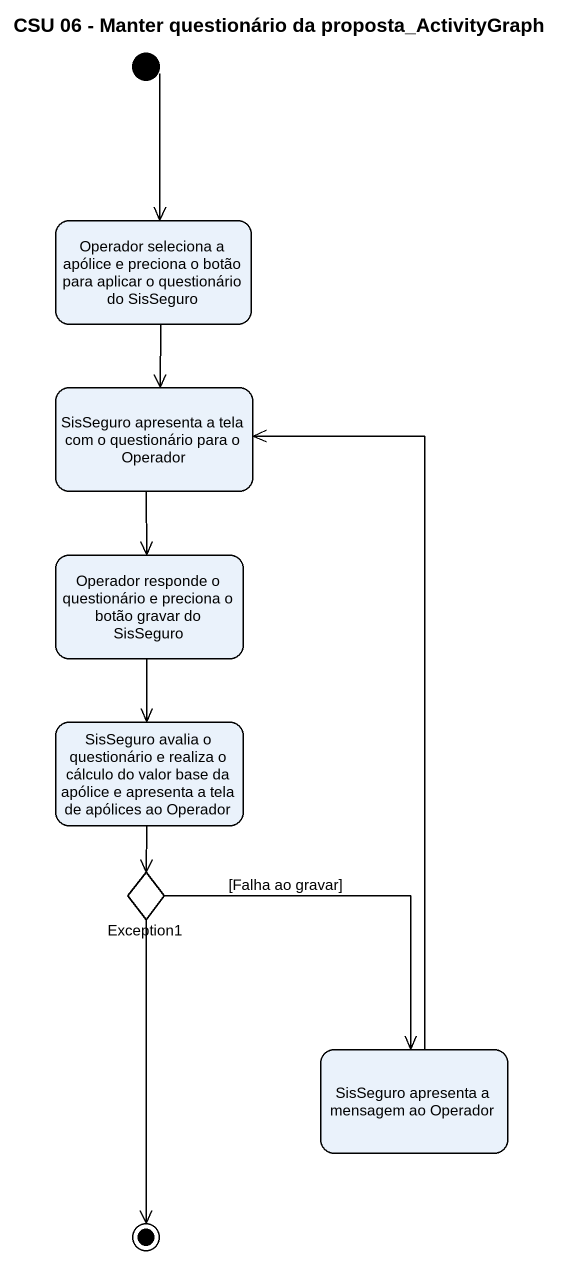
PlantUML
@startuml
title CSU 06 - Manter questionário da proposta_ActivityGraph
hide empty description
state "Operador seleciona a apólice e preciona o botão para aplicar o questionário do SisSeguro" as Operador_seleciona_a
state "SisSeguro apresenta a tela com o questionário para o Operador" as SisSeguro_apresenta_a_tela
state "Operador responde o questionário e preciona o botão gravar do SisSeguro" as Operador_responde_o
state "SisSeguro avalia o questionário e realiza o cálculo do valor base da apólice e apresenta a tela de apólices ao Operador" as SisSeguro_avalia_o
state Exception1 <<choice>>
state "SisSeguro apresenta a mensagem ao Operador" as SisSeguro_apresenta_a
[*] --> Operador_seleciona_a
Operador_seleciona_a --> SisSeguro_apresenta_a_tela
SisSeguro_apresenta_a_tela --> Operador_responde_o
Operador_responde_o --> SisSeguro_avalia_o
SisSeguro_avalia_o --> Exception1
Exception1 --> SisSeguro_apresenta_a : [Falha ao gravar]
SisSeguro_apresenta_a -up-> SisSeguro_apresenta_a_tela
Exception1 --> [*]
@enduml
